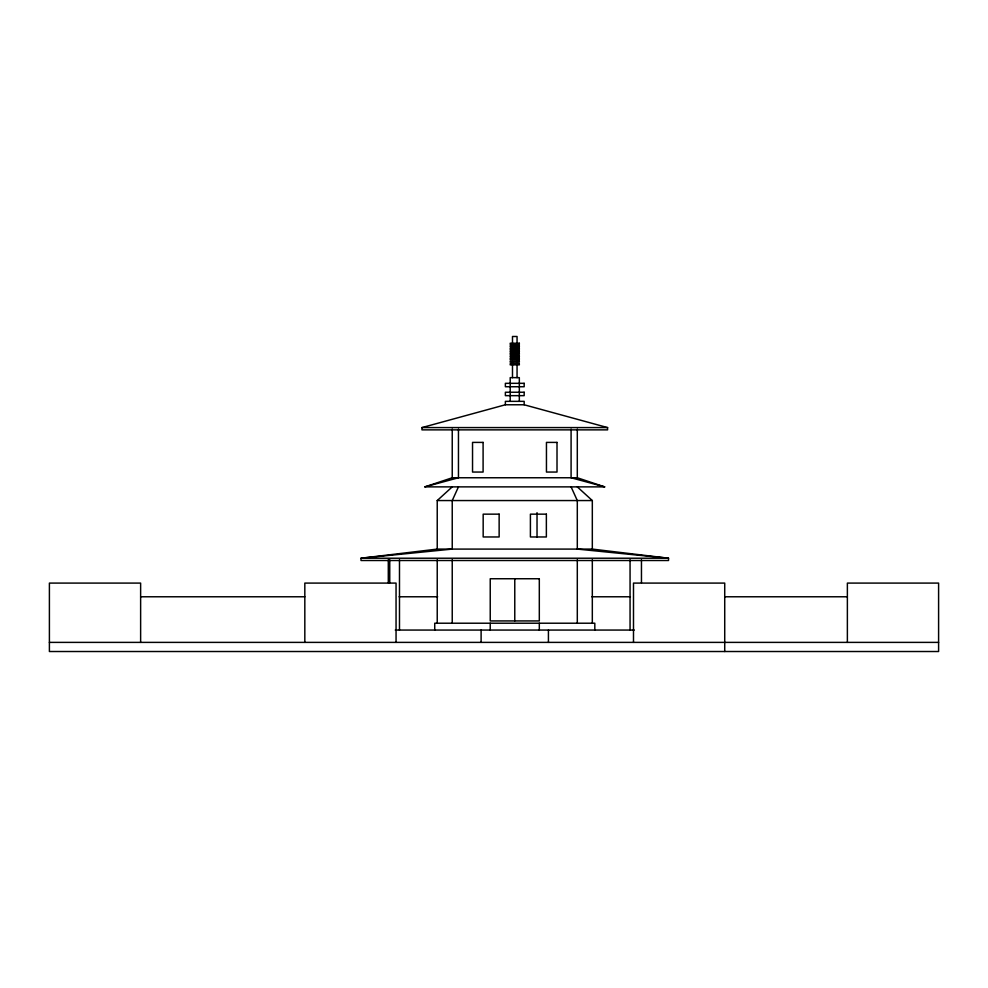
<?xml version="1.0" encoding="UTF-8"?>
<svg xmlns="http://www.w3.org/2000/svg" width="988" height="988" viewBox="0 0 988 988"><rect width="100%" height="100%" fill="white"/><g stroke="black" fill="none" stroke-linecap="round" stroke-linejoin="round"><path stroke-width="1.48" d="M458.457 486.874L452.232 500.558L452.232 549.093L361.015 558.22L361.015 560.505L668.53 560.505L668.53 558.22L592.318 549.093L437.227 549.093L361.015 558.22L668.53 558.22L577.301 549.093L577.301 500.558L571.089 486.874M437.227 549.093L437.227 500.558L452.232 486.874M424.865 486.874L452.232 477.76L577.301 477.76L604.668 486.874L424.865 486.874L458.457 477.76L458.457 429.101M421.962 427.582L505.374 404.771L524.171 404.771L607.583 427.582L607.583 429.866L421.962 429.866L421.962 427.582L607.583 427.582M437.227 500.558L592.318 500.558L592.318 549.093M140.629 596.777L304.823 596.777M399.127 596.777L437.672 596.777M591.861 596.777L630.406 596.777M724.723 596.777L847.371 596.777M395.262 630.06L634.284 630.06M49.4 642.385L938.6 642.385M604.668 486.874L571.089 477.76L571.089 429.101M577.301 486.874L592.318 500.558M847.371 642.385L847.371 583.093L938.6 583.093L938.6 651.512L49.4 651.512L49.4 583.093L140.629 583.093L140.629 642.385M724.723 651.512L724.723 583.093L633.493 583.093L633.493 642.385M641.459 559.751L641.459 582.673M630.06 559.751L630.06 630.06M594.813 630.06L594.813 623.218L434.732 623.218L434.732 630.06M592.318 559.727L592.318 623.218M577.301 429.101L577.301 477.76M577.301 559.727L577.301 623.218M548.426 630.06L548.426 642.385M539.312 623.218L539.312 630.06M537.027 512.673L537.027 536.953M524.171 404.771L524.171 401.35L505.374 401.35L505.374 404.771M519.33 401.35L519.33 377.638L510.203 377.638L510.203 401.35M517.057 343.058L517.057 336.488L512.488 336.488L512.488 343.058M517.057 344.367L517.057 351.938M517.057 354.346L517.057 359.521M517.057 362.188L517.057 377.638M514.773 578.746L514.773 620.933M512.488 344.367L512.488 351.938M512.488 354.346L512.488 359.521M512.488 362.188L512.488 377.638M490.233 623.218L490.233 630.06M481.107 630.06L481.107 642.385M452.232 429.039L452.232 477.76M452.232 559.727L452.232 623.218M437.227 559.727L437.227 623.218M399.485 559.751L399.485 630.06M396.052 642.385L396.052 583.093L304.823 583.093L304.823 642.385M389.754 559.751L389.754 582.673M388.296 559.751L388.296 582.673M519.33 343.231L510.203 343.231L510.203 344.367L519.33 344.367L519.33 343.231M519.33 345.714L510.203 345.714L510.203 346.85L519.33 346.85L519.33 345.714M519.33 348.282L510.203 348.282L510.203 349.419L519.33 349.419L519.33 348.282M519.33 350.789L510.203 350.789L510.203 351.938L519.33 351.938L519.33 350.789M519.33 353.198L510.203 353.198L510.203 354.346L519.33 354.346L519.33 353.198M519.33 355.804L510.203 355.804L510.203 356.952L519.33 356.952L519.33 355.804M519.33 358.372L510.203 358.372L510.203 359.521L519.33 359.521L519.33 358.372M519.33 361.052L510.203 361.052L510.203 362.188L519.33 362.188L519.33 361.052M519.33 363.732L510.203 363.732L510.203 364.868L519.33 364.868L519.33 363.732M524.171 383.319L505.374 383.319L505.374 386.74L524.171 386.74L524.171 383.319M524.171 392.236L505.374 392.236L505.374 395.657L524.171 395.657L524.171 392.236M483.095 442.402L472.536 442.402L472.536 472.054L483.095 472.054L483.095 442.402M557.01 442.402L546.45 442.402L546.45 472.054L557.01 472.054L557.01 442.402M499.138 514.155L483.169 514.155L483.169 536.966L499.138 536.966L499.138 514.155M546.364 514.155L530.408 514.155L530.408 536.966L546.364 536.966L546.364 514.155M539.312 578.746L490.233 578.746L490.233 620.933L539.312 620.933L539.312 578.746"/></g></svg>
